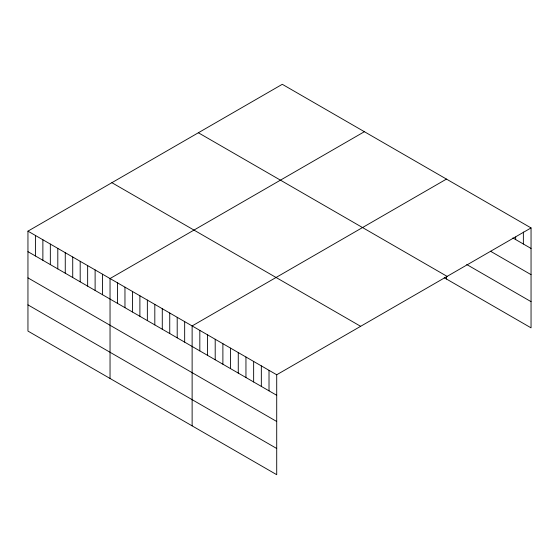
<?xml version="1.0" encoding="UTF-8"?>
<svg xmlns="http://www.w3.org/2000/svg" width="559" height="559" viewBox="0 0 559 559"><rect width="100%" height="100%" fill="white"/><g stroke="black" fill="none" stroke-linecap="round" stroke-linejoin="round"><path stroke-width="0.84" d="M27.95 231.147L276.712 374.768L276.712 474.696L27.95 331.075L27.95 231.147L282.288 84.304L531.05 227.925L531.05 327.853L444.23 277.732M364.384 131.7L110.039 278.543L110.039 378.471M446.473 179.09L192.128 325.932L192.128 425.867M276.712 374.768L531.05 227.925M512.876 237.952L531.05 248.448M490.509 251.243L531.05 274.651M466.744 264.519L531.05 301.65M198.361 132.762L447.116 276.384M111.884 182.688L360.639 326.309M27.95 251.669L276.712 395.29M27.95 277.872L276.712 421.493M27.95 304.872L276.712 448.493M523.364 232.034L523.364 244.003M515.671 237.002L515.671 239.566M446.473 276.642L446.473 279.025M269.019 370.324L269.019 390.846M261.332 365.886L261.332 386.409M253.646 361.449L253.646 381.972M245.953 357.005L245.953 377.528M238.267 352.568L238.267 373.091M230.574 348.131L230.574 368.654M222.887 343.694L222.887 364.216M215.201 339.25L215.201 359.772M207.508 334.813L207.508 355.335M199.822 330.376L199.822 350.898M184.666 321.628L184.666 342.15M177.203 317.316L177.203 337.839M169.74 313.005L169.74 333.527M162.278 308.701L162.278 329.223M154.815 304.389L154.815 324.912M147.352 300.085L147.352 320.607M139.89 295.774L139.89 316.296M132.427 291.463L132.427 311.985M124.964 287.158L124.964 307.681M117.502 282.847L117.502 303.369M102.577 274.231L102.577 294.754M95.114 269.92L95.114 290.442M87.651 265.616L87.651 286.138M80.189 261.305L80.189 281.827M72.726 256.993L72.726 277.516M65.263 252.689L65.263 273.211M57.801 248.378L57.801 268.9M50.338 244.073L50.338 264.596M42.875 239.762L42.875 260.284M35.413 235.451L35.413 255.973"/></g></svg>
